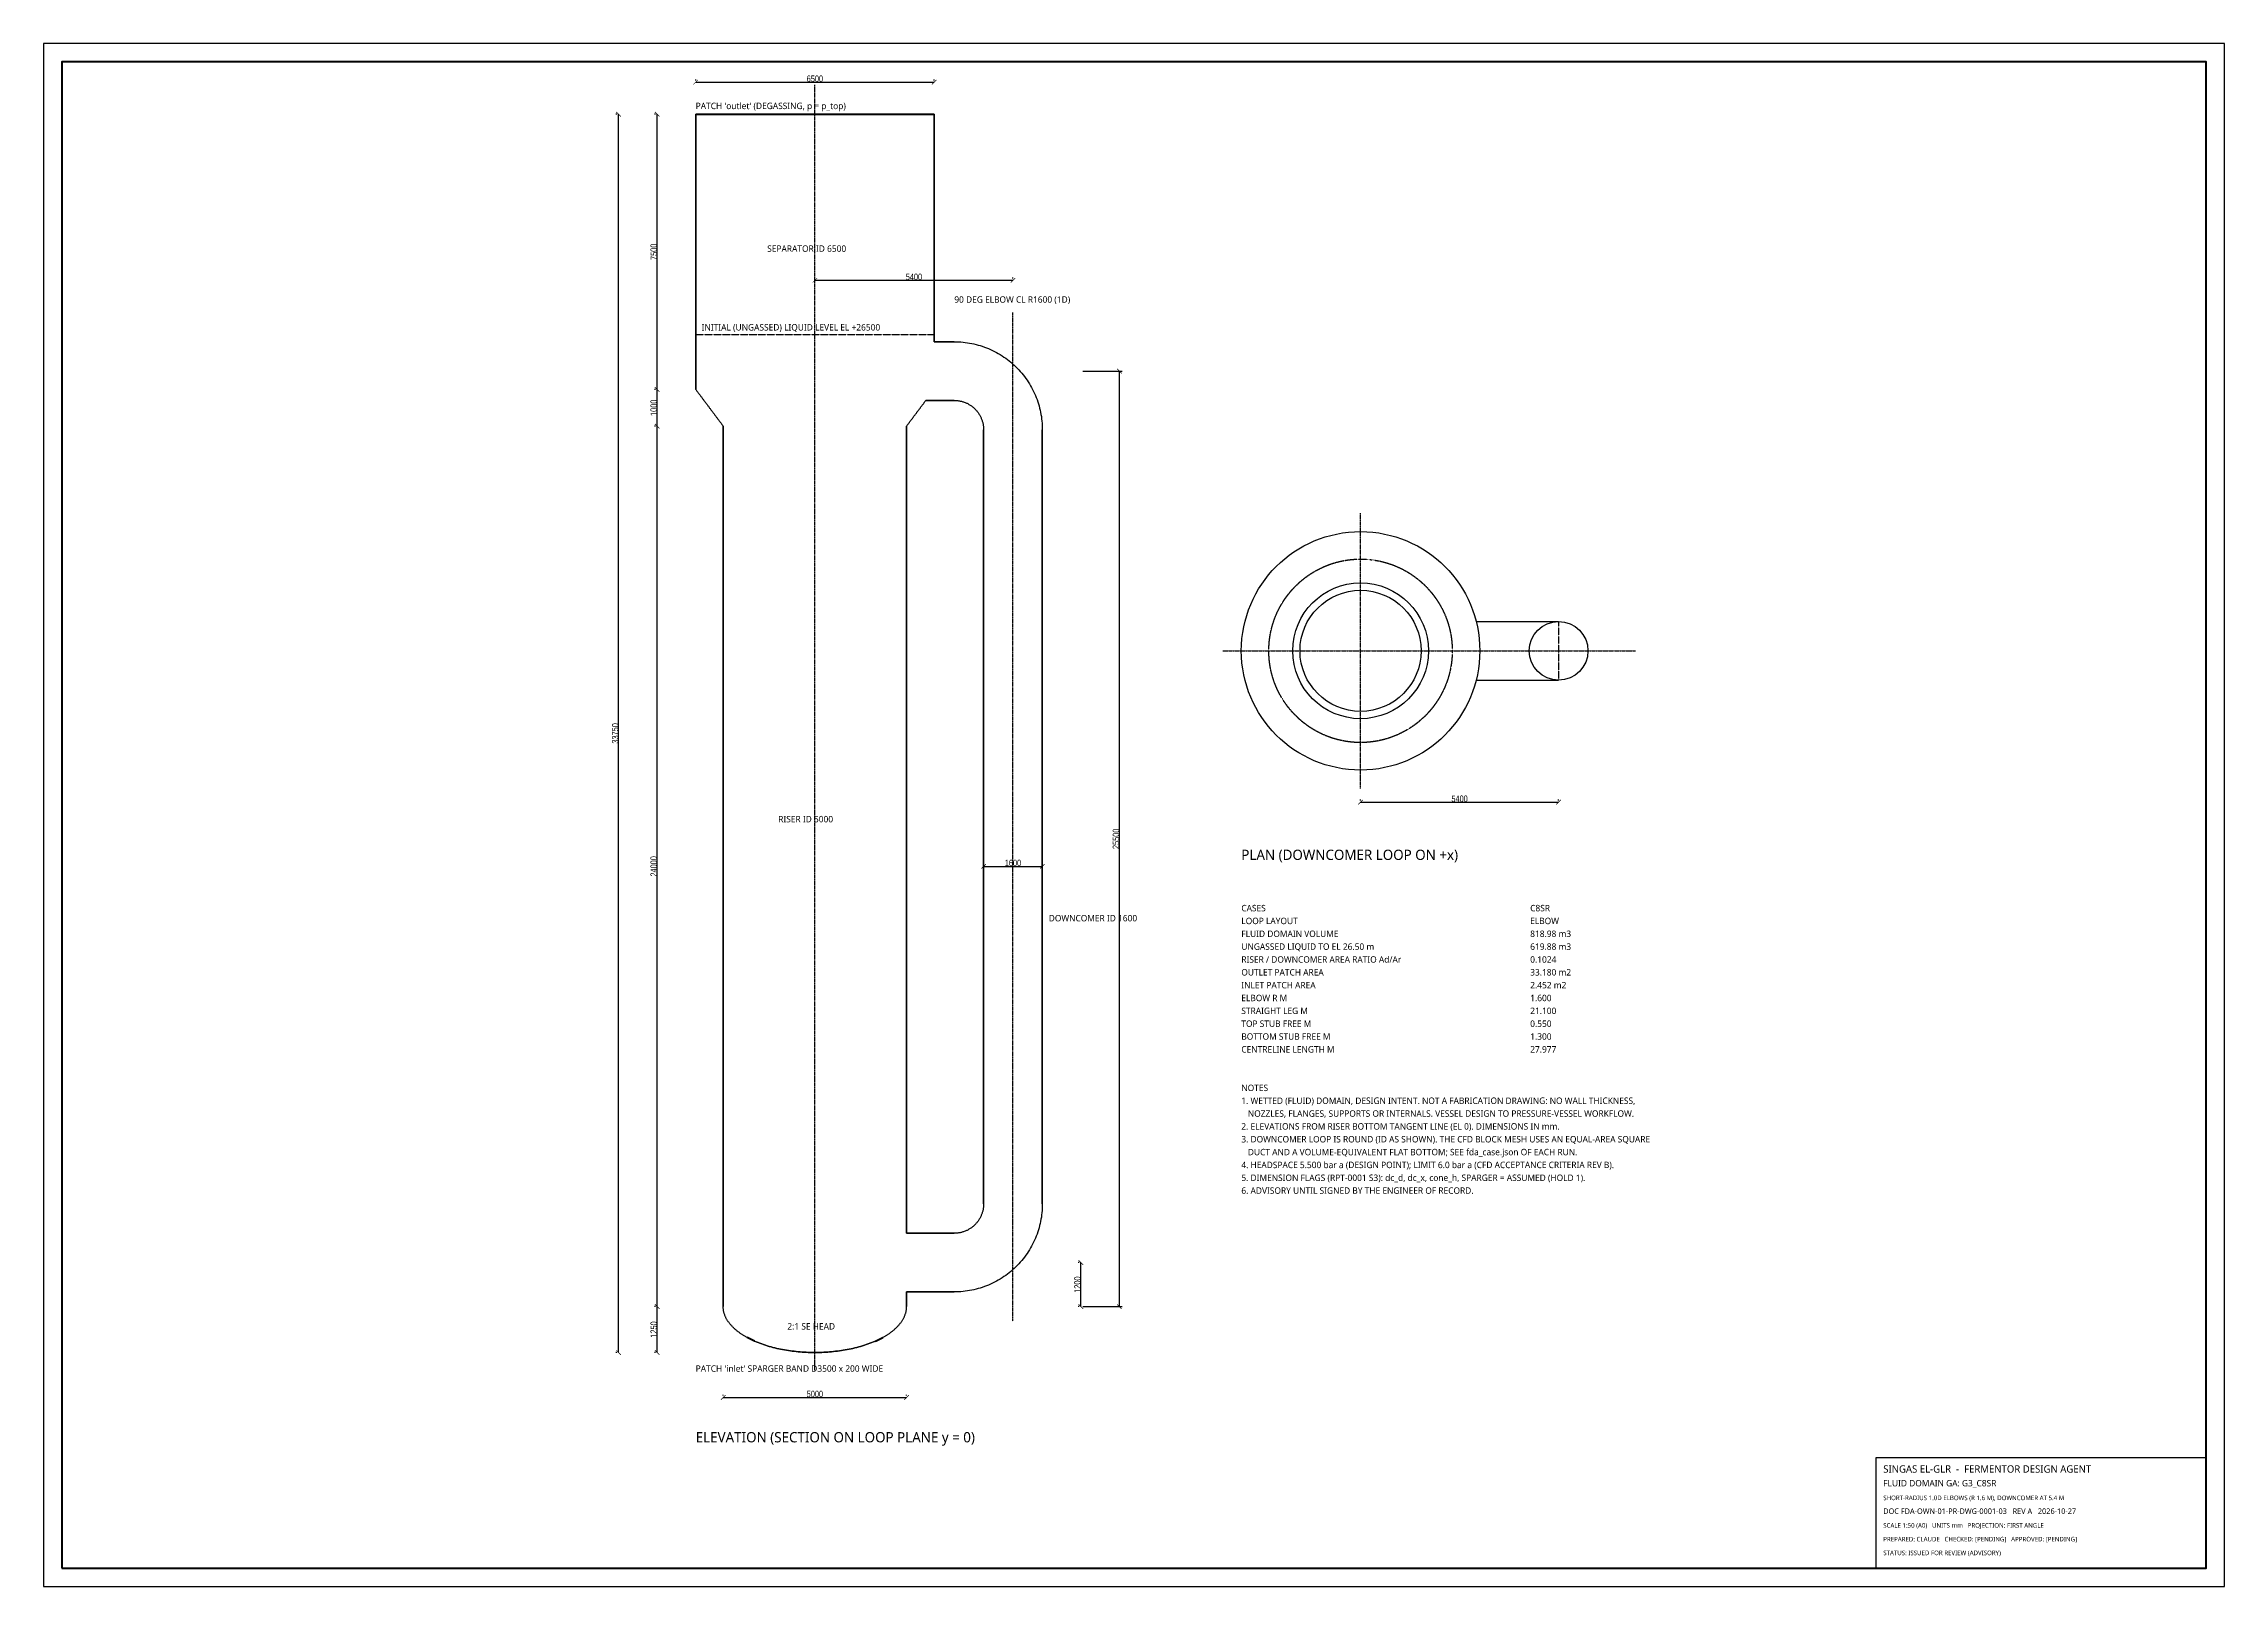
# Model space of a CAD drawing. Header units: millimetres. Extents: x -21026 to 38424, y -7625 to 34425.
import ezdxf

# ---------------------------------------------------------------- set-up
doc = ezdxf.new("R2010")
doc.units = ezdxf.units.MM
doc.linetypes.add('CENTER', pattern=[5.08, 3.175, -0.635, 0.635, -0.635])
doc.linetypes.add('DASHED', pattern=[1.524, 1.27, -0.254])
for name, color, linetype in [('BORDER', 7, 'Continuous'), ('CENTRE', 1, 'CENTER'), ('DIM', 3, 'Continuous'), ('HATCH_LIQ', 5, 'Continuous'), ('HIDDEN', 8, 'DASHED'), ('OUTLINE', 7, 'Continuous'), ('PATCH_INLET', 6, 'Continuous'), ('PATCH_OUTLET', 4, 'Continuous'), ('TEXT', 7, 'Continuous')]:
    doc.layers.add(name, color=color, linetype=linetype)
doc.styles.add('OpenSans', font='OpenSans-Regular.ttf')
doc.styles.add('OpenSansCondensed-Light', font='OpenSansCondensed-Light.ttf')
doc.dimstyles.new('FDA', dxfattribs={"dimscale": 50, "dimtxt": 3.5, "dimasz": 2.5, "dimexe": 1.5, "dimexo": 1, "dimgap": 0.1, "dimtad": 1, "dimdec": 0, "dimzin": 12, "dimdsep": 46, "dimtxsty": 'OpenSansCondensed-Light', "dimblk": 'ARCHTICK', "dimcen": 2.5, "dimazin": 3, "dimtfac": 0.5, "dimtmove": 2, "dimatfit": 3})

# ---------------------------------------------------------------- blocks, each defined once
blk = doc.blocks.new('_ARCHTICK')
at = {"color": 0, "linetype": 'BYBLOCK', "const_width": 0.15}
blk.add_lwpolyline([(-0.5, -0.5), (0.5, 0.5)], dxfattribs=at)

msp = doc.modelspace()

# ---------------------------------------------------------------- linework, layer by layer
at = {"layer": 'BORDER'}
for points in [[(-21025.8, -7625), (38424.2, -7625), (38424.2, 34425), (-21025.8, 34425)], [(28924.2, -7125), (37924.2, -7125), (37924.2, -4125), (28924.2, -4125)]]:
    msp.add_lwpolyline(points, close=True, dxfattribs=at)
at = {"layer": 'BORDER', "lineweight": 50}
msp.add_lwpolyline([(-20525.8, -7125), (37924.2, -7125), (37924.2, 33925), (-20525.8, 33925)], close=True, dxfattribs=at)
at = {"layer": 'CENTRE'}
for p, q in [((0, -1750), (0, 33300)), ((5400, -400), (5400, 27100)), ((14875, 14125), (14875, 21625)), ((11125, 17875), (22375, 17875))]:
    msp.add_line(p, q, dxfattribs=at)
at = {"layer": 'HATCH_LIQ', "linetype": 'DASHED'}
msp.add_line((-3250, 26500), (3250, 26500), dxfattribs=at)
at = {"layer": 'HIDDEN'}
msp.add_line((20275, 18675), (20275, 17075), dxfattribs=at)
msp.add_circle((14875, 17875), 2500, dxfattribs=at)
at = {"layer": 'OUTLINE'}
for p, q in [((18025, 18675), (20275, 18675)), ((18025, 17075), (20275, 17075))]:
    msp.add_line(p, q, dxfattribs=at)
for points in [[(-3250, 32500), (3250, 32500)], [(-3250, 25000), (-3250, 32500)], [(3250, 32500), (-3250, 32500)], [(-3250, 32500), (-3250, 25000)], [(3250, 32500), (3250, 26300)], [(3250, 26300), (3250, 32500)], [(3250, 26300), (3800, 26300)], [(3800, 26300), (3250, 26300)], [(3800, 26300), (3859.8, 26299.3), (3919.6, 26297), (3979.4, 26293.3), (4039, 26288.1), (4098.4, 26281.4), (4157.7, 26273.2), (4216.8, 26263.5), (4275.6, 26252.4), (4334.1, 26239.8), (4392.2, 26225.8), (4450, 26210.3), (4507.4, 26193.4), (4564.4, 26175), (4620.8, 26155.3), (4676.8, 26134.1), (4732.2, 26111.5), (4787.1, 26087.6), (4841.3, 26062.3), (4894.9, 26035.7), (4947.8, 26007.7), (5000, 25978.5), (5051.4, 25947.9), (5102.1, 25916.1), (5152, 25883), (5201, 25848.7), (5249.1, 25813.1), (5296.4, 25776.4), (5342.7, 25738.5), (5388, 25699.5), (5432.4, 25659.3), (5475.8, 25618.1), (5518.1, 25575.8), (5559.3, 25532.4), (5599.5, 25488), (5638.5, 25442.7), (5676.4, 25396.4), (5713.1, 25349.1), (5748.7, 25301), (5783, 25252), (5816.1, 25202.1), (5847.9, 25151.4), (5878.5, 25100), (5907.7, 25047.8), (5935.7, 24994.9), (5962.3, 24941.3), (5987.6, 24887.1), (6011.5, 24832.2), (6034.1, 24776.8), (6055.3, 24720.8), (6075, 24664.4), (6093.4, 24607.4), (6110.3, 24550), (6125.8, 24492.2), (6139.8, 24434.1), (6152.4, 24375.6), (6163.5, 24316.8), (6173.2, 24257.7), (6181.4, 24198.4), (6188.1, 24139), (6193.3, 24079.4), (6197, 24019.6), (6199.3, 23959.8), (6200, 23900)], [(3800, 26300), (3859.8, 26299.3), (3919.6, 26297), (3979.4, 26293.3), (4039, 26288.1), (4098.4, 26281.4), (4157.7, 26273.2), (4216.8, 26263.5), (4275.6, 26252.4), (4334.1, 26239.8), (4392.2, 26225.8), (4450, 26210.3), (4507.4, 26193.4), (4564.4, 26175), (4620.8, 26155.3), (4676.8, 26134.1), (4732.2, 26111.5), (4787.1, 26087.6), (4841.3, 26062.3), (4894.9, 26035.7), (4947.8, 26007.7), (5000, 25978.5), (5051.4, 25947.9), (5102.1, 25916.1), (5152, 25883), (5201, 25848.7), (5249.1, 25813.1), (5296.4, 25776.4), (5342.7, 25738.5), (5388, 25699.5), (5432.4, 25659.3), (5475.8, 25618.1), (5518.1, 25575.8), (5559.3, 25532.4), (5599.5, 25488), (5638.5, 25442.7), (5676.4, 25396.4), (5713.1, 25349.1), (5748.7, 25301), (5783, 25252), (5816.1, 25202.1), (5847.9, 25151.4), (5878.5, 25100), (5907.7, 25047.8), (5935.7, 24994.9), (5962.3, 24941.3), (5987.6, 24887.1), (6011.5, 24832.2), (6034.1, 24776.8), (6055.3, 24720.8), (6075, 24664.4), (6093.4, 24607.4), (6110.3, 24550), (6125.8, 24492.2), (6139.8, 24434.1), (6152.4, 24375.6), (6163.5, 24316.8), (6173.2, 24257.7), (6181.4, 24198.4), (6188.1, 24139), (6193.3, 24079.4), (6197, 24019.6), (6199.3, 23959.8), (6200, 23900)], [(-3250, 25000), (-3238.1, 24984.1), (-3226.2, 24968.3), (-3214.3, 24952.4), (-3202.4, 24936.5), (-3190.5, 24920.6), (-3178.6, 24904.8), (-3166.7, 24888.9), (-3154.8, 24873), (-3142.9, 24857.1), (-3131, 24841.3), (-3119, 24825.4), (-3107.1, 24809.5), (-3095.2, 24793.7), (-3083.3, 24777.8), (-3071.4, 24761.9), (-3059.5, 24746), (-3047.6, 24730.2), (-3035.7, 24714.3), (-3023.8, 24698.4), (-3011.9, 24682.5), (-3000, 24666.7), (-2988.1, 24650.8), (-2976.2, 24634.9), (-2964.3, 24619), (-2952.4, 24603.2), (-2940.5, 24587.3), (-2928.6, 24571.4), (-2916.7, 24555.6), (-2904.8, 24539.7), (-2892.9, 24523.8), (-2881, 24507.9), (-2869, 24492.1), (-2857.1, 24476.2), (-2845.2, 24460.3), (-2833.3, 24444.4), (-2821.4, 24428.6), (-2809.5, 24412.7), (-2797.6, 24396.8), (-2785.7, 24381), (-2773.8, 24365.1), (-2761.9, 24349.2), (-2750, 24333.3), (-2738.1, 24317.5), (-2726.2, 24301.6), (-2714.3, 24285.7), (-2702.4, 24269.8), (-2690.5, 24254), (-2678.6, 24238.1), (-2666.7, 24222.2), (-2654.8, 24206.3), (-2642.9, 24190.5), (-2631, 24174.6), (-2619, 24158.7), (-2607.1, 24142.9), (-2595.2, 24127), (-2583.3, 24111.1), (-2571.4, 24095.2), (-2559.5, 24079.4), (-2547.6, 24063.5), (-2535.7, 24047.6), (-2523.8, 24031.7), (-2511.9, 24015.9), (-2500, 24000)], [(-3250, 25000), (-3238.1, 24984.1), (-3226.2, 24968.3), (-3214.3, 24952.4), (-3202.4, 24936.5), (-3190.5, 24920.6), (-3178.6, 24904.8), (-3166.7, 24888.9), (-3154.8, 24873), (-3142.9, 24857.1), (-3131, 24841.3), (-3119, 24825.4), (-3107.1, 24809.5), (-3095.2, 24793.7), (-3083.3, 24777.8), (-3071.4, 24761.9), (-3059.5, 24746), (-3047.6, 24730.2), (-3035.7, 24714.3), (-3023.8, 24698.4), (-3011.9, 24682.5), (-3000, 24666.7), (-2988.1, 24650.8), (-2976.2, 24634.9), (-2964.3, 24619), (-2952.4, 24603.2), (-2940.5, 24587.3), (-2928.6, 24571.4), (-2916.7, 24555.6), (-2904.8, 24539.7), (-2892.9, 24523.8), (-2881, 24507.9), (-2869, 24492.1), (-2857.1, 24476.2), (-2845.2, 24460.3), (-2833.3, 24444.4), (-2821.4, 24428.6), (-2809.5, 24412.7), (-2797.6, 24396.8), (-2785.7, 24381), (-2773.8, 24365.1), (-2761.9, 24349.2), (-2750, 24333.3), (-2738.1, 24317.5), (-2726.2, 24301.6), (-2714.3, 24285.7), (-2702.4, 24269.8), (-2690.5, 24254), (-2678.6, 24238.1), (-2666.7, 24222.2), (-2654.8, 24206.3), (-2642.9, 24190.5), (-2631, 24174.6), (-2619, 24158.7), (-2607.1, 24142.9), (-2595.2, 24127), (-2583.3, 24111.1), (-2571.4, 24095.2), (-2559.5, 24079.4), (-2547.6, 24063.5), (-2535.7, 24047.6), (-2523.8, 24031.7), (-2511.9, 24015.9), (-2500, 24000)], [(2500, 24000), (2508.3, 24011.1), (2516.7, 24022.2), (2525, 24033.3), (2533.3, 24044.4), (2541.7, 24055.6), (2550, 24066.7), (2558.3, 24077.8), (2566.7, 24088.9), (2575, 24100), (2583.3, 24111.1), (2591.7, 24122.2), (2600, 24133.3), (2608.3, 24144.4), (2616.7, 24155.6), (2625, 24166.7), (2633.3, 24177.8), (2641.7, 24188.9), (2650, 24200), (2658.3, 24211.1), (2666.7, 24222.2), (2675, 24233.3), (2683.3, 24244.4), (2691.7, 24255.6), (2700, 24266.7), (2708.3, 24277.8), (2716.7, 24288.9), (2725, 24300), (2733.3, 24311.1), (2741.7, 24322.2), (2750, 24333.3), (2758.3, 24344.4), (2766.7, 24355.6), (2775, 24366.7), (2783.3, 24377.8), (2791.7, 24388.9), (2800, 24400), (2808.3, 24411.1), (2816.7, 24422.2), (2825, 24433.3), (2833.3, 24444.4), (2841.7, 24455.6), (2850, 24466.7), (2858.3, 24477.8), (2866.7, 24488.9), (2875, 24500), (2883.3, 24511.1), (2891.7, 24522.2), (2900, 24533.3), (2908.3, 24544.4), (2916.7, 24555.6), (2925, 24566.7), (2933.3, 24577.8), (2941.7, 24588.9), (2950, 24600), (2958.3, 24611.1), (2966.7, 24622.2), (2975, 24633.3), (2983.3, 24644.4), (2991.7, 24655.6), (3000, 24666.7), (3008.3, 24677.8), (3016.7, 24688.9), (3025, 24700)], [(2500, 24000), (2508.3, 24011.1), (2516.7, 24022.2), (2525, 24033.3), (2533.3, 24044.4), (2541.7, 24055.6), (2550, 24066.7), (2558.3, 24077.8), (2566.7, 24088.9), (2575, 24100), (2583.3, 24111.1), (2591.7, 24122.2), (2600, 24133.3), (2608.3, 24144.4), (2616.7, 24155.6), (2625, 24166.7), (2633.3, 24177.8), (2641.7, 24188.9), (2650, 24200), (2658.3, 24211.1), (2666.7, 24222.2), (2675, 24233.3), (2683.3, 24244.4), (2691.7, 24255.6), (2700, 24266.7), (2708.3, 24277.8), (2716.7, 24288.9), (2725, 24300), (2733.3, 24311.1), (2741.7, 24322.2), (2750, 24333.3), (2758.3, 24344.4), (2766.7, 24355.6), (2775, 24366.7), (2783.3, 24377.8), (2791.7, 24388.9), (2800, 24400), (2808.3, 24411.1), (2816.7, 24422.2), (2825, 24433.3), (2833.3, 24444.4), (2841.7, 24455.6), (2850, 24466.7), (2858.3, 24477.8), (2866.7, 24488.9), (2875, 24500), (2883.3, 24511.1), (2891.7, 24522.2), (2900, 24533.3), (2908.3, 24544.4), (2916.7, 24555.6), (2925, 24566.7), (2933.3, 24577.8), (2941.7, 24588.9), (2950, 24600), (2958.3, 24611.1), (2966.7, 24622.2), (2975, 24633.3), (2983.3, 24644.4), (2991.7, 24655.6), (3000, 24666.7), (3008.3, 24677.8), (3016.7, 24688.9), (3025, 24700)], [(3800, 24700), (3025, 24700)], [(3025, 24700), (3800, 24700)], [(3800, 24700), (3819.9, 24699.8), (3839.9, 24699), (3859.8, 24697.8), (3879.7, 24696), (3899.5, 24693.8), (3919.2, 24691.1), (3938.9, 24687.8), (3958.5, 24684.1), (3978, 24679.9), (3997.4, 24675.3), (4016.7, 24670.1), (4035.8, 24664.5), (4054.8, 24658.3), (4073.6, 24651.8), (4092.3, 24644.7), (4110.7, 24637.2), (4129, 24629.2), (4147.1, 24620.8), (4165, 24611.9), (4182.6, 24602.6), (4200, 24592.8), (4217.1, 24582.6), (4234, 24572), (4250.7, 24561), (4267, 24549.6), (4283, 24537.7), (4298.8, 24525.5), (4314.2, 24512.8), (4329.3, 24499.8), (4344.1, 24486.4), (4358.6, 24472.7), (4372.7, 24458.6), (4386.4, 24444.1), (4399.8, 24429.3), (4412.8, 24414.2), (4425.5, 24398.8), (4437.7, 24383), (4449.6, 24367), (4461, 24350.7), (4472, 24334), (4482.6, 24317.1), (4492.8, 24300), (4502.6, 24282.6), (4511.9, 24265), (4520.8, 24247.1), (4529.2, 24229), (4537.2, 24210.7), (4544.7, 24192.3), (4551.8, 24173.6), (4558.3, 24154.8), (4564.5, 24135.8), (4570.1, 24116.7), (4575.3, 24097.4), (4579.9, 24078), (4584.1, 24058.5), (4587.8, 24038.9), (4591.1, 24019.2), (4593.8, 23999.5), (4596, 23979.7), (4597.8, 23959.8), (4599, 23939.9), (4599.8, 23919.9), (4600, 23900)], [(3800, 24700), (3819.9, 24699.8), (3839.9, 24699), (3859.8, 24697.8), (3879.7, 24696), (3899.5, 24693.8), (3919.2, 24691.1), (3938.9, 24687.8), (3958.5, 24684.1), (3978, 24679.9), (3997.4, 24675.3), (4016.7, 24670.1), (4035.8, 24664.5), (4054.8, 24658.3), (4073.6, 24651.8), (4092.3, 24644.7), (4110.7, 24637.2), (4129, 24629.2), (4147.1, 24620.8), (4165, 24611.9), (4182.6, 24602.6), (4200, 24592.8), (4217.1, 24582.6), (4234, 24572), (4250.7, 24561), (4267, 24549.6), (4283, 24537.7), (4298.8, 24525.5), (4314.2, 24512.8), (4329.3, 24499.8), (4344.1, 24486.4), (4358.6, 24472.7), (4372.7, 24458.6), (4386.4, 24444.1), (4399.8, 24429.3), (4412.8, 24414.2), (4425.5, 24398.8), (4437.7, 24383), (4449.6, 24367), (4461, 24350.7), (4472, 24334), (4482.6, 24317.1), (4492.8, 24300), (4502.6, 24282.6), (4511.9, 24265), (4520.8, 24247.1), (4529.2, 24229), (4537.2, 24210.7), (4544.7, 24192.3), (4551.8, 24173.6), (4558.3, 24154.8), (4564.5, 24135.8), (4570.1, 24116.7), (4575.3, 24097.4), (4579.9, 24078), (4584.1, 24058.5), (4587.8, 24038.9), (4591.1, 24019.2), (4593.8, 23999.5), (4596, 23979.7), (4597.8, 23959.8), (4599, 23939.9), (4599.8, 23919.9), (4600, 23900)], [(-2500, 0), (-2500, 24000)], [(-2500, 24000), (-2500, 0)], [(2500, 24000), (2500, 2000)], [(2500, 2000), (2500, 24000)], [(4600, 2800), (4600, 23900)], [(4600, 23900), (4600, 2800)], [(6200, 23900), (6200, 2800)], [(6200, 2800), (6200, 23900)], [(6200, 2800), (6199.3, 2740.2), (6197, 2680.4), (6193.3, 2620.6), (6188.1, 2561), (6181.4, 2501.6), (6173.2, 2442.3), (6163.5, 2383.2), (6152.4, 2324.4), (6139.8, 2265.9), (6125.8, 2207.8), (6110.3, 2150), (6093.4, 2092.6), (6075, 2035.6), (6055.3, 1979.2), (6034.1, 1923.2), (6011.5, 1867.8), (5987.6, 1812.9), (5962.3, 1758.7), (5935.7, 1705.1), (5907.7, 1652.2), (5878.5, 1600), (5847.9, 1548.6), (5816.1, 1497.9), (5783, 1448), (5748.7, 1399), (5713.1, 1350.9), (5676.4, 1303.6), (5638.5, 1257.3), (5599.5, 1212), (5559.3, 1167.6), (5518.1, 1124.2), (5475.8, 1081.9), (5432.4, 1040.7), (5388, 1000.5), (5342.7, 961.5), (5296.4, 923.6), (5249.1, 886.9), (5201, 851.3), (5152, 817), (5102.1, 783.9), (5051.4, 752.1), (5000, 721.5), (4947.8, 692.3), (4894.9, 664.3), (4841.3, 637.7), (4787.1, 612.4), (4732.2, 588.5), (4676.8, 565.9), (4620.8, 544.7), (4564.4, 525), (4507.4, 506.6), (4450, 489.7), (4392.2, 474.2), (4334.1, 460.2), (4275.6, 447.6), (4216.8, 436.5), (4157.7, 426.8), (4098.4, 418.6), (4039, 411.9), (3979.4, 406.7), (3919.6, 403), (3859.8, 400.7), (3800, 400)], [(4600, 2800), (4599.8, 2780.1), (4599, 2760.1), (4597.8, 2740.2), (4596, 2720.3), (4593.8, 2700.5), (4591.1, 2680.8), (4587.8, 2661.1), (4584.1, 2641.5), (4579.9, 2622), (4575.3, 2602.6), (4570.1, 2583.3), (4564.5, 2564.2), (4558.3, 2545.2), (4551.8, 2526.4), (4544.7, 2507.7), (4537.2, 2489.3), (4529.2, 2471), (4520.8, 2452.9), (4511.9, 2435), (4502.6, 2417.4), (4492.8, 2400), (4482.6, 2382.9), (4472, 2366), (4461, 2349.3), (4449.6, 2333), (4437.7, 2317), (4425.5, 2301.2), (4412.8, 2285.8), (4399.8, 2270.7), (4386.4, 2255.9), (4372.7, 2241.4), (4358.6, 2227.3), (4344.1, 2213.6), (4329.3, 2200.2), (4314.2, 2187.2), (4298.8, 2174.5), (4283, 2162.3), (4267, 2150.4), (4250.7, 2139), (4234, 2128), (4217.1, 2117.4), (4200, 2107.2), (4182.6, 2097.4), (4165, 2088.1), (4147.1, 2079.2), (4129, 2070.8), (4110.7, 2062.8), (4092.3, 2055.3), (4073.6, 2048.2), (4054.8, 2041.7), (4035.8, 2035.5), (4016.7, 2029.9), (3997.4, 2024.7), (3978, 2020.1), (3958.5, 2015.9), (3938.9, 2012.2), (3919.2, 2008.9), (3899.5, 2006.2), (3879.7, 2004), (3859.8, 2002.2), (3839.9, 2001), (3819.9, 2000.2), (3800, 2000)], [(6200, 2800), (6199.3, 2740.2), (6197, 2680.4), (6193.3, 2620.6), (6188.1, 2561), (6181.4, 2501.6), (6173.2, 2442.3), (6163.5, 2383.2), (6152.4, 2324.4), (6139.8, 2265.9), (6125.8, 2207.8), (6110.3, 2150), (6093.4, 2092.6), (6075, 2035.6), (6055.3, 1979.2), (6034.1, 1923.2), (6011.5, 1867.8), (5987.6, 1812.9), (5962.3, 1758.7), (5935.7, 1705.1), (5907.7, 1652.2), (5878.5, 1600), (5847.9, 1548.6), (5816.1, 1497.9), (5783, 1448), (5748.7, 1399), (5713.1, 1350.9), (5676.4, 1303.6), (5638.5, 1257.3), (5599.5, 1212), (5559.3, 1167.6), (5518.1, 1124.2), (5475.8, 1081.9), (5432.4, 1040.7), (5388, 1000.5), (5342.7, 961.5), (5296.4, 923.6), (5249.1, 886.9), (5201, 851.3), (5152, 817), (5102.1, 783.9), (5051.4, 752.1), (5000, 721.5), (4947.8, 692.3), (4894.9, 664.3), (4841.3, 637.7), (4787.1, 612.4), (4732.2, 588.5), (4676.8, 565.9), (4620.8, 544.7), (4564.4, 525), (4507.4, 506.6), (4450, 489.7), (4392.2, 474.2), (4334.1, 460.2), (4275.6, 447.6), (4216.8, 436.5), (4157.7, 426.8), (4098.4, 418.6), (4039, 411.9), (3979.4, 406.7), (3919.6, 403), (3859.8, 400.7), (3800, 400)], [(4600, 2800), (4599.8, 2780.1), (4599, 2760.1), (4597.8, 2740.2), (4596, 2720.3), (4593.8, 2700.5), (4591.1, 2680.8), (4587.8, 2661.1), (4584.1, 2641.5), (4579.9, 2622), (4575.3, 2602.6), (4570.1, 2583.3), (4564.5, 2564.2), (4558.3, 2545.2), (4551.8, 2526.4), (4544.7, 2507.7), (4537.2, 2489.3), (4529.2, 2471), (4520.8, 2452.9), (4511.9, 2435), (4502.6, 2417.4), (4492.8, 2400), (4482.6, 2382.9), (4472, 2366), (4461, 2349.3), (4449.6, 2333), (4437.7, 2317), (4425.5, 2301.2), (4412.8, 2285.8), (4399.8, 2270.7), (4386.4, 2255.9), (4372.7, 2241.4), (4358.6, 2227.3), (4344.1, 2213.6), (4329.3, 2200.2), (4314.2, 2187.2), (4298.8, 2174.5), (4283, 2162.3), (4267, 2150.4), (4250.7, 2139), (4234, 2128), (4217.1, 2117.4), (4200, 2107.2), (4182.6, 2097.4), (4165, 2088.1), (4147.1, 2079.2), (4129, 2070.8), (4110.7, 2062.8), (4092.3, 2055.3), (4073.6, 2048.2), (4054.8, 2041.7), (4035.8, 2035.5), (4016.7, 2029.9), (3997.4, 2024.7), (3978, 2020.1), (3958.5, 2015.9), (3938.9, 2012.2), (3919.2, 2008.9), (3899.5, 2006.2), (3879.7, 2004), (3859.8, 2002.2), (3839.9, 2001), (3819.9, 2000.2), (3800, 2000)], [(2500, 2000), (3800, 2000)], [(3800, 2000), (2500, 2000)], [(-1850, -840.8), (-1865.5, -832.2), (-1880.9, -823.5), (-1896.2, -814.6), (-1911.4, -805.7), (-1926.6, -796.6), (-1941.7, -787.4), (-1956.7, -778), (-1971.6, -768.5), (-1986.5, -758.9), (-2001.2, -749.2), (-2015.9, -739.3), (-2030.5, -729.2), (-2044.9, -719.1), (-2059.3, -708.8), (-2073.5, -698.3), (-2087.7, -687.7), (-2101.7, -676.9), (-2115.6, -666), (-2129.4, -654.9), (-2143.1, -643.7), (-2156.6, -632.3), (-2170, -620.7), (-2183.2, -609), (-2196.3, -597.1), (-2209.3, -585), (-2222, -572.8), (-2234.7, -560.4), (-2247.1, -547.8), (-2259.4, -535.1), (-2271.4, -522.2), (-2283.3, -509.1), (-2295, -495.8), (-2306.4, -482.3), (-2317.7, -468.6), (-2328.7, -454.8), (-2339.4, -440.8), (-2349.9, -426.5), (-2360.2, -412.1), (-2370.2, -397.5), (-2379.9, -382.8), (-2389.3, -367.8), (-2398.4, -352.6), (-2407.3, -337.3), (-2415.7, -321.8), (-2423.9, -306.1), (-2431.7, -290.2), (-2439.1, -274.2), (-2446.2, -258), (-2452.9, -241.6), (-2459.1, -225.1), (-2465, -208.4), (-2470.5, -191.5), (-2475.5, -174.6), (-2480.1, -157.5), (-2484.2, -140.3), (-2487.9, -123), (-2491.1, -105.6), (-2493.8, -88.1), (-2496, -70.6), (-2497.8, -53), (-2499, -35.4), (-2499.8, -17.7), (-2500, 0)], [(-1850, -840.8), (-1865.5, -832.2), (-1880.9, -823.5), (-1896.2, -814.6), (-1911.4, -805.7), (-1926.6, -796.6), (-1941.7, -787.4), (-1956.7, -778), (-1971.6, -768.5), (-1986.5, -758.9), (-2001.2, -749.2), (-2015.9, -739.3), (-2030.5, -729.2), (-2044.9, -719.1), (-2059.3, -708.8), (-2073.5, -698.3), (-2087.7, -687.7), (-2101.7, -676.9), (-2115.6, -666), (-2129.4, -654.9), (-2143.1, -643.7), (-2156.6, -632.3), (-2170, -620.7), (-2183.2, -609), (-2196.3, -597.1), (-2209.3, -585), (-2222, -572.8), (-2234.7, -560.4), (-2247.1, -547.8), (-2259.4, -535.1), (-2271.4, -522.2), (-2283.3, -509.1), (-2295, -495.8), (-2306.4, -482.3), (-2317.7, -468.6), (-2328.7, -454.8), (-2339.4, -440.8), (-2349.9, -426.5), (-2360.2, -412.1), (-2370.2, -397.5), (-2379.9, -382.8), (-2389.3, -367.8), (-2398.4, -352.6), (-2407.3, -337.3), (-2415.7, -321.8), (-2423.9, -306.1), (-2431.7, -290.2), (-2439.1, -274.2), (-2446.2, -258), (-2452.9, -241.6), (-2459.1, -225.1), (-2465, -208.4), (-2470.5, -191.5), (-2475.5, -174.6), (-2480.1, -157.5), (-2484.2, -140.3), (-2487.9, -123), (-2491.1, -105.6), (-2493.8, -88.1), (-2496, -70.6), (-2497.8, -53), (-2499, -35.4), (-2499.8, -17.7), (-2500, 0)], [(1850, -840.8), (1865.5, -832.2), (1880.9, -823.5), (1896.2, -814.6), (1911.4, -805.7), (1926.6, -796.6), (1941.7, -787.4), (1956.7, -778), (1971.6, -768.5), (1986.5, -758.9), (2001.2, -749.2), (2015.9, -739.3), (2030.5, -729.2), (2044.9, -719.1), (2059.3, -708.8), (2073.5, -698.3), (2087.7, -687.7), (2101.7, -676.9), (2115.6, -666), (2129.4, -654.9), (2143.1, -643.7), (2156.6, -632.3), (2170, -620.7), (2183.2, -609), (2196.3, -597.1), (2209.3, -585), (2222, -572.8), (2234.7, -560.4), (2247.1, -547.8), (2259.4, -535.1), (2271.4, -522.2), (2283.3, -509.1), (2295, -495.8), (2306.4, -482.3), (2317.7, -468.6), (2328.7, -454.8), (2339.4, -440.8), (2349.9, -426.5), (2360.2, -412.1), (2370.2, -397.5), (2379.9, -382.8), (2389.3, -367.8), (2398.4, -352.6), (2407.3, -337.3), (2415.7, -321.8), (2423.9, -306.1), (2431.7, -290.2), (2439.1, -274.2), (2446.2, -258), (2452.9, -241.6), (2459.1, -225.1), (2465, -208.4), (2470.5, -191.5), (2475.5, -174.6), (2480.1, -157.5), (2484.2, -140.3), (2487.9, -123), (2491.1, -105.6), (2493.8, -88.1), (2496, -70.6), (2497.8, -53), (2499, -35.4), (2499.8, -17.7), (2500, 0)], [(1850, -840.8), (1865.5, -832.2), (1880.9, -823.5), (1896.2, -814.6), (1911.4, -805.7), (1926.6, -796.6), (1941.7, -787.4), (1956.7, -778), (1971.6, -768.5), (1986.5, -758.9), (2001.2, -749.2), (2015.9, -739.3), (2030.5, -729.2), (2044.9, -719.1), (2059.3, -708.8), (2073.5, -698.3), (2087.7, -687.7), (2101.7, -676.9), (2115.6, -666), (2129.4, -654.9), (2143.1, -643.7), (2156.6, -632.3), (2170, -620.7), (2183.2, -609), (2196.3, -597.1), (2209.3, -585), (2222, -572.8), (2234.7, -560.4), (2247.1, -547.8), (2259.4, -535.1), (2271.4, -522.2), (2283.3, -509.1), (2295, -495.8), (2306.4, -482.3), (2317.7, -468.6), (2328.7, -454.8), (2339.4, -440.8), (2349.9, -426.5), (2360.2, -412.1), (2370.2, -397.5), (2379.9, -382.8), (2389.3, -367.8), (2398.4, -352.6), (2407.3, -337.3), (2415.7, -321.8), (2423.9, -306.1), (2431.7, -290.2), (2439.1, -274.2), (2446.2, -258), (2452.9, -241.6), (2459.1, -225.1), (2465, -208.4), (2470.5, -191.5), (2475.5, -174.6), (2480.1, -157.5), (2484.2, -140.3), (2487.9, -123), (2491.1, -105.6), (2493.8, -88.1), (2496, -70.6), (2497.8, -53), (2499, -35.4), (2499.8, -17.7), (2500, 0)], [(2500, 400), (2500, 0)], [(3800, 400), (2500, 400)], [(2500, 0), (2500, 400)], [(2500, 400), (3800, 400)], [(-1650, -939.1), (-1653.2, -937.7), (-1656.5, -936.2), (-1659.7, -934.8), (-1662.9, -933.4), (-1666.2, -931.9), (-1669.4, -930.5), (-1672.6, -929), (-1675.9, -927.6), (-1679.1, -926.1), (-1682.3, -924.6), (-1685.5, -923.2), (-1688.7, -921.7), (-1692, -920.2), (-1695.2, -918.7), (-1698.4, -917.3), (-1701.6, -915.8), (-1704.8, -914.3), (-1708, -912.8), (-1711.2, -911.3), (-1714.4, -909.8), (-1717.6, -908.3), (-1720.8, -906.8), (-1724, -905.2), (-1727.2, -903.7), (-1730.4, -902.2), (-1733.6, -900.6), (-1736.8, -899.1), (-1740, -897.6), (-1743.1, -896), (-1746.3, -894.5), (-1749.5, -892.9), (-1752.7, -891.4), (-1755.9, -889.8), (-1759, -888.2), (-1762.2, -886.7), (-1765.4, -885.1), (-1768.5, -883.5), (-1771.7, -881.9), (-1774.9, -880.3), (-1778, -878.7), (-1781.2, -877.1), (-1784.3, -875.5), (-1787.5, -873.9), (-1790.6, -872.3), (-1793.8, -870.7), (-1796.9, -869.1), (-1800.1, -867.4), (-1803.2, -865.8), (-1806.3, -864.2), (-1809.5, -862.5), (-1812.6, -860.9), (-1815.7, -859.2), (-1818.9, -857.6), (-1822, -855.9), (-1825.1, -854.2), (-1828.2, -852.6), (-1831.3, -850.9), (-1834.5, -849.2), (-1837.6, -847.5), (-1840.7, -845.9), (-1843.8, -844.2), (-1846.9, -842.5), (-1850, -840.8)], [(-1650, -939.1), (-1653.2, -937.7), (-1656.5, -936.2), (-1659.7, -934.8), (-1662.9, -933.4), (-1666.2, -931.9), (-1669.4, -930.5), (-1672.6, -929), (-1675.9, -927.6), (-1679.1, -926.1), (-1682.3, -924.6), (-1685.5, -923.2), (-1688.7, -921.7), (-1692, -920.2), (-1695.2, -918.7), (-1698.4, -917.3), (-1701.6, -915.8), (-1704.8, -914.3), (-1708, -912.8), (-1711.2, -911.3), (-1714.4, -909.8), (-1717.6, -908.3), (-1720.8, -906.8), (-1724, -905.2), (-1727.2, -903.7), (-1730.4, -902.2), (-1733.6, -900.6), (-1736.8, -899.1), (-1740, -897.6), (-1743.1, -896), (-1746.3, -894.5), (-1749.5, -892.9), (-1752.7, -891.4), (-1755.9, -889.8), (-1759, -888.2), (-1762.2, -886.7), (-1765.4, -885.1), (-1768.5, -883.5), (-1771.7, -881.9), (-1774.9, -880.3), (-1778, -878.7), (-1781.2, -877.1), (-1784.3, -875.5), (-1787.5, -873.9), (-1790.6, -872.3), (-1793.8, -870.7), (-1796.9, -869.1), (-1800.1, -867.4), (-1803.2, -865.8), (-1806.3, -864.2), (-1809.5, -862.5), (-1812.6, -860.9), (-1815.7, -859.2), (-1818.9, -857.6), (-1822, -855.9), (-1825.1, -854.2), (-1828.2, -852.6), (-1831.3, -850.9), (-1834.5, -849.2), (-1837.6, -847.5), (-1840.7, -845.9), (-1843.8, -844.2), (-1846.9, -842.5), (-1850, -840.8)], [(-1650, -939.1), (-1600.7, -960.2), (-1550.9, -980.4), (-1500.9, -999.7), (-1450.5, -1018.1), (-1399.8, -1035.7), (-1348.8, -1052.5), (-1297.6, -1068.5), (-1246.1, -1083.7), (-1194.4, -1098.1), (-1142.5, -1111.8), (-1090.5, -1124.8), (-1038.2, -1137.1), (-985.8, -1148.7), (-933.3, -1159.6), (-880.6, -1169.9), (-827.8, -1179.5), (-774.9, -1188.4), (-721.9, -1196.8), (-668.7, -1204.4), (-615.6, -1211.5), (-562.3, -1218), (-508.9, -1223.8), (-455.5, -1229.1), (-402.1, -1233.7), (-348.5, -1237.8), (-295, -1241.3), (-241.4, -1244.2), (-187.8, -1246.5), (-134.1, -1248.2), (-80.5, -1249.4), (-26.8, -1249.9), (26.8, -1249.9), (80.5, -1249.4), (134.1, -1248.2), (187.8, -1246.5), (241.4, -1244.2), (295, -1241.3), (348.5, -1237.8), (402.1, -1233.7), (455.5, -1229.1), (508.9, -1223.8), (562.3, -1218), (615.6, -1211.5), (668.7, -1204.4), (721.9, -1196.8), (774.9, -1188.4), (827.8, -1179.5), (880.6, -1169.9), (933.3, -1159.6), (985.8, -1148.7), (1038.2, -1137.1), (1090.5, -1124.8), (1142.5, -1111.8), (1194.4, -1098.1), (1246.1, -1083.7), (1297.6, -1068.5), (1348.8, -1052.5), (1399.8, -1035.7), (1450.5, -1018.1), (1500.9, -999.7), (1550.9, -980.4), (1600.7, -960.2), (1650, -939.1)], [(1650, -939.1), (1600.7, -960.2), (1550.9, -980.4), (1500.9, -999.7), (1450.5, -1018.1), (1399.8, -1035.7), (1348.8, -1052.5), (1297.6, -1068.5), (1246.1, -1083.7), (1194.4, -1098.1), (1142.5, -1111.8), (1090.5, -1124.8), (1038.2, -1137.1), (985.8, -1148.7), (933.3, -1159.6), (880.6, -1169.9), (827.8, -1179.5), (774.9, -1188.4), (721.9, -1196.8), (668.7, -1204.4), (615.6, -1211.5), (562.3, -1218), (508.9, -1223.8), (455.5, -1229.1), (402.1, -1233.7), (348.5, -1237.8), (295, -1241.3), (241.4, -1244.2), (187.8, -1246.5), (134.1, -1248.2), (80.5, -1249.4), (26.8, -1249.9), (-26.8, -1249.9), (-80.5, -1249.4), (-134.1, -1248.2), (-187.8, -1246.5), (-241.4, -1244.2), (-295, -1241.3), (-348.5, -1237.8), (-402.1, -1233.7), (-455.5, -1229.1), (-508.9, -1223.8), (-562.3, -1218), (-615.6, -1211.5), (-668.7, -1204.4), (-721.9, -1196.8), (-774.9, -1188.4), (-827.8, -1179.5), (-880.6, -1169.9), (-933.3, -1159.6), (-985.8, -1148.7), (-1038.2, -1137.1), (-1090.5, -1124.8), (-1142.5, -1111.8), (-1194.4, -1098.1), (-1246.1, -1083.7), (-1297.6, -1068.5), (-1348.8, -1052.5), (-1399.8, -1035.7), (-1450.5, -1018.1), (-1500.9, -999.7), (-1550.9, -980.4), (-1600.7, -960.2), (-1650, -939.1)], [(1650, -939.1), (1653.2, -937.7), (1656.5, -936.2), (1659.7, -934.8), (1662.9, -933.4), (1666.2, -931.9), (1669.4, -930.5), (1672.6, -929), (1675.9, -927.6), (1679.1, -926.1), (1682.3, -924.6), (1685.5, -923.2), (1688.7, -921.7), (1692, -920.2), (1695.2, -918.7), (1698.4, -917.3), (1701.6, -915.8), (1704.8, -914.3), (1708, -912.8), (1711.2, -911.3), (1714.4, -909.8), (1717.6, -908.3), (1720.8, -906.8), (1724, -905.2), (1727.2, -903.7), (1730.4, -902.2), (1733.6, -900.6), (1736.8, -899.1), (1740, -897.6), (1743.1, -896), (1746.3, -894.5), (1749.5, -892.9), (1752.7, -891.4), (1755.9, -889.8), (1759, -888.2), (1762.2, -886.7), (1765.4, -885.1), (1768.5, -883.5), (1771.7, -881.9), (1774.9, -880.3), (1778, -878.7), (1781.2, -877.1), (1784.3, -875.5), (1787.5, -873.9), (1790.6, -872.3), (1793.8, -870.7), (1796.9, -869.1), (1800.1, -867.4), (1803.2, -865.8), (1806.3, -864.2), (1809.5, -862.5), (1812.6, -860.9), (1815.7, -859.2), (1818.9, -857.6), (1822, -855.9), (1825.1, -854.2), (1828.2, -852.6), (1831.3, -850.9), (1834.5, -849.2), (1837.6, -847.5), (1840.7, -845.9), (1843.8, -844.2), (1846.9, -842.5), (1850, -840.8)], [(1650, -939.1), (1653.2, -937.7), (1656.5, -936.2), (1659.7, -934.8), (1662.9, -933.4), (1666.2, -931.9), (1669.4, -930.5), (1672.6, -929), (1675.9, -927.6), (1679.1, -926.1), (1682.3, -924.6), (1685.5, -923.2), (1688.7, -921.7), (1692, -920.2), (1695.2, -918.7), (1698.4, -917.3), (1701.6, -915.8), (1704.8, -914.3), (1708, -912.8), (1711.2, -911.3), (1714.4, -909.8), (1717.6, -908.3), (1720.8, -906.8), (1724, -905.2), (1727.2, -903.7), (1730.4, -902.2), (1733.6, -900.6), (1736.8, -899.1), (1740, -897.6), (1743.1, -896), (1746.3, -894.5), (1749.5, -892.9), (1752.7, -891.4), (1755.9, -889.8), (1759, -888.2), (1762.2, -886.7), (1765.4, -885.1), (1768.5, -883.5), (1771.7, -881.9), (1774.9, -880.3), (1778, -878.7), (1781.2, -877.1), (1784.3, -875.5), (1787.5, -873.9), (1790.6, -872.3), (1793.8, -870.7), (1796.9, -869.1), (1800.1, -867.4), (1803.2, -865.8), (1806.3, -864.2), (1809.5, -862.5), (1812.6, -860.9), (1815.7, -859.2), (1818.9, -857.6), (1822, -855.9), (1825.1, -854.2), (1828.2, -852.6), (1831.3, -850.9), (1834.5, -849.2), (1837.6, -847.5), (1840.7, -845.9), (1843.8, -844.2), (1846.9, -842.5), (1850, -840.8)]]:
    msp.add_lwpolyline(points, dxfattribs=at)
for centre, radius in [((14875, 17875), 3250), ((20275, 17875), 800)]:
    msp.add_circle(centre, radius, dxfattribs=at)
at = {"layer": 'PATCH_INLET', "lineweight": 70}
for p, q in [((-1650, -939.1), (-1850, -840.8)), ((1650, -939.1), (1850, -840.8))]:
    msp.add_line(p, q, dxfattribs=at)
at = {"layer": 'PATCH_INLET'}
for radius in [1850, 1650]:
    msp.add_circle((14875, 17875), radius, dxfattribs=at)
at = {"layer": 'PATCH_OUTLET', "lineweight": 70}
msp.add_line((-3250, 32500), (3250, 32500), dxfattribs=at)

# ---------------------------------------------------------------- texts
at = {"layer": 'BORDER', "style": 'OpenSans'}
for s, height, p in [('SINGAS EL-GLR  -  FERMENTOR DESIGN AGENT', 200, (29124.2, -4525)), ('FLUID DOMAIN GA: G3_C8SR', 175, (29124.2, -4900)), ('SHORT-RADIUS 1.0D ELBOWS (R 1.6 M), DOWNCOMER AT 5.4 M', 125, (29124.2, -5275)), ('SCALE 1:50 (A0)   UNITS mm   PROJECTION: FIRST ANGLE', 125, (29124.2, -6025)), ('DOC FDA-OWN-01-PR-DWG-0001-03   REV A   2026-10-27', 150, (29124.2, -5650)), ('PREPARED: CLAUDE   CHECKED: [PENDING]   APPROVED: [PENDING]', 125, (29124.2, -6400)), ('STATUS: ISSUED FOR REVIEW (ADVISORY)', 125, (29124.2, -6775))]:
    msp.add_text(s, height=height, dxfattribs=at).set_placement(p)
at = {"layer": 'HATCH_LIQ', "style": 'OpenSans'}
msp.add_text('INITIAL (UNGASSED) LIQUID LEVEL EL +26500', height=175, dxfattribs=at).set_placement((-3087.5, 26605))
at = {"layer": 'PATCH_INLET', "style": 'OpenSans'}
msp.add_text("PATCH 'inlet' SPARGER BAND D3500 x 200 WIDE", height=175, dxfattribs=at).set_placement((-3250, -1775))
at = {"layer": 'PATCH_OUTLET', "style": 'OpenSans'}
msp.add_text("PATCH 'outlet' (DEGASSING, p = p_top)", height=175, dxfattribs=at).set_placement((-3250, 32640))
at = {"layer": 'TEXT', "style": 'OpenSans'}
for s, height, p in [('SEPARATOR ID 6500', 175, (-1300, 28750)), ('90 DEG ELBOW CL R1600 (1D)', 175, (3800, 27362.5)), ('RISER ID 5000', 175, (-1000, 13200)), ('PLAN (DOWNCOMER LOOP ON +x)', 280, (11625, 12175)), ('CASES', 175, (11625, 10775)), ('C8SR', 175, (19500, 10775)), ('DOWNCOMER ID 1600', 175, (6375, 10500)), ('LOOP LAYOUT', 175, (11625, 10425)), ('FLUID DOMAIN VOLUME', 175, (11625, 10075)), ('818.98 m3', 175, (19500, 10075)), ('ELBOW', 175, (19500, 10425)), ('UNGASSED LIQUID TO EL 26.50 m', 175, (11625, 9725)), ('RISER / DOWNCOMER AREA RATIO Ad/Ar', 175, (11625, 9375)), ('0.1024', 175, (19500, 9375)), ('619.88 m3', 175, (19500, 9725)), ('OUTLET PATCH AREA', 175, (11625, 9025)), ('33.180 m2', 175, (19500, 9025)), ('INLET PATCH AREA', 175, (11625, 8675)), ('ELBOW R M', 175, (11625, 8325)), ('2.452 m2', 175, (19500, 8675)), ('1.600', 175, (19500, 8325)), ('TOP STUB FREE M', 175, (11625, 7625)), ('STRAIGHT LEG M', 175, (11625, 7975)), ('21.100', 175, (19500, 7975)), ('0.550', 175, (19500, 7625)), ('BOTTOM STUB FREE M', 175, (11625, 7275)), ('1.300', 175, (19500, 7275)), ('CENTRELINE LENGTH M', 175, (11625, 6925)), ('27.977', 175, (19500, 6925)), ('NOTES', 175, (11625, 5875)), ('1. WETTED (FLUID) DOMAIN, DESIGN INTENT. NOT A FABRICATION DRAWING: NO WALL THICKNESS,', 175, (11625, 5525)), ('   NOZZLES, FLANGES, SUPPORTS OR INTERNALS. VESSEL DESIGN TO PRESSURE-VESSEL WORKFLOW.', 175, (11625, 5175)), ('2. ELEVATIONS FROM RISER BOTTOM TANGENT LINE (EL 0). DIMENSIONS IN mm.', 175, (11625, 4825)), ('3. DOWNCOMER LOOP IS ROUND (ID AS SHOWN). THE CFD BLOCK MESH USES AN EQUAL-AREA SQUARE', 175, (11625, 4475)), ('   DUCT AND A VOLUME-EQUIVALENT FLAT BOTTOM; SEE fda_case.json OF EACH RUN.', 175, (11625, 4125)), ('4. HEADSPACE 5.500 bar a (DESIGN POINT); LIMIT 6.0 bar a (CFD ACCEPTANCE CRITERIA REV B).', 175, (11625, 3775)), ('5. DIMENSION FLAGS (RPT-0001 S3): dc_d, dc_x, cone_h, SPARGER = ASSUMED (HOLD 1).', 175, (11625, 3425)), ('6. ADVISORY UNTIL SIGNED BY THE ENGINEER OF RECORD.', 175, (11625, 3075)), ('2:1 SE HEAD', 175, (-750, -625)), ('ELEVATION (SECTION ON LOOP PLANE y = 0)', 280, (-3250, -3700))]:
    msp.add_text(s, height=height, dxfattribs=at).set_placement(p)

# ---------------------------------------------------------------- dimensions: what is measured, and where the dimension line sits
at = {"layer": 'DIM'}
for base, p1, p2 in [((-3250, 33375), (-3250, 33374), (3250, 33374)), ((0, 27975), (0, 27974), (5400, 27974)), ((14875, 13750), (14875, 13749), (20275, 13749)), ((4600, 12000), (4600, 11999), (6200, 11999)), ((-2500, -2475), (-2500, -2476), (2500, -2476))]:
    msp.add_linear_dim(base=base, p1=p1, p2=p2, dimstyle='FDA', dxfattribs=at).render()
for base, p1, p2 in [((-5350, -1250), (-5349, -1250), (-5349, 32500)), ((-4300, 25000), (-4299, 25000), (-4299, 32500)), ((8300, 0), (7251, 0), (7251, 25500)), ((-4300, 24000), (-4299, 24000), (-4299, 25000)), ((-4300, 0), (-4299, 0), (-4299, 24000)), ((7250, 0), (7251, 0), (7251, 1200)), ((-4300, -1250), (-4299, -1250), (-4299, 0))]:
    msp.add_linear_dim(base=base, p1=p1, p2=p2, angle=90, dimstyle='FDA', dxfattribs=at).render()

doc.saveas('drawing.dxf')
